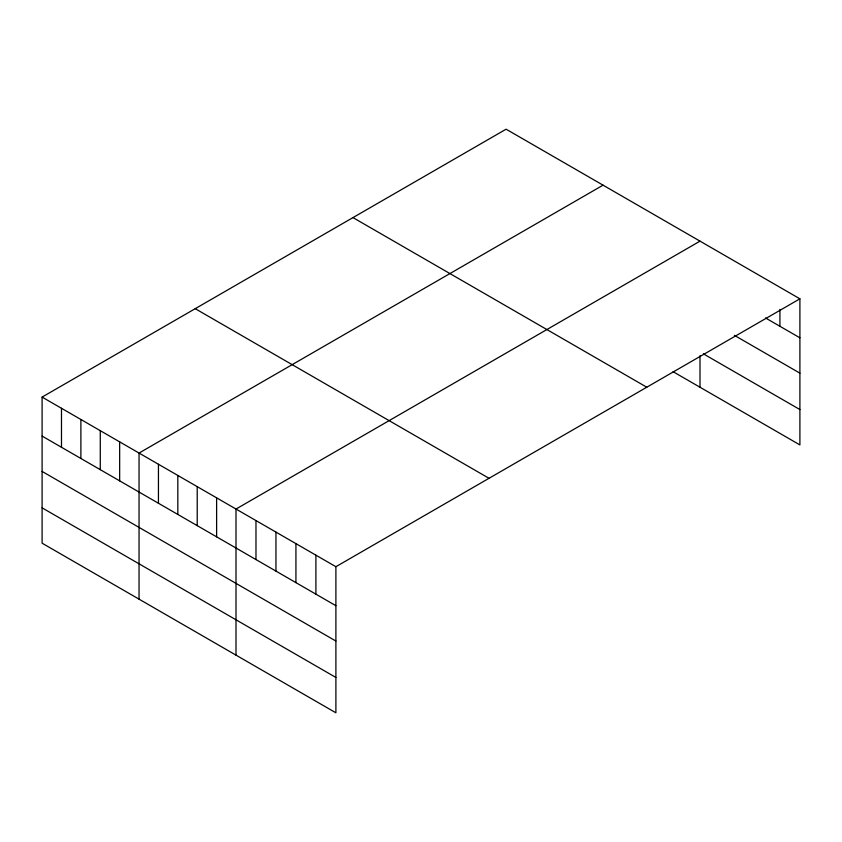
<?xml version="1.0" encoding="UTF-8"?>
<svg xmlns="http://www.w3.org/2000/svg" width="842" height="842" viewBox="0 0 842 842"><rect width="100%" height="100%" fill="white"/><g stroke="black" fill="none" stroke-linecap="round" stroke-linejoin="round"><path stroke-width="1.26" d="M799.9 298.815L335.895 566.708L335.895 712.806L42.1 543.185L42.1 397.087L506.105 129.194L799.9 298.815L799.9 444.913L673.084 371.69M603.061 185.166L139.046 453.059L139.046 599.157M700.007 241.149L236.002 509.042L236.002 655.139M765.494 317.95L799.9 337.81M734.413 335.348L799.9 373.153M703.344 353.819L799.9 409.57M352.987 217.604L646.772 387.215M195.228 308.688L489.013 478.298M42.1 397.087L335.895 566.708M42.1 436.082L335.895 605.703M42.1 471.425L335.895 641.046M42.1 507.842L335.895 677.463M779.924 309.382L779.924 326.275M700.007 355.682L700.007 387.236M315.908 555.173L315.908 594.168M295.931 543.637L295.931 582.632M275.955 532.102L275.955 571.097M255.979 520.567L255.979 559.562M216.615 497.843L216.615 536.838M197.217 486.644L197.217 525.64M177.83 475.456L177.83 514.451M158.443 464.258L158.443 503.253M119.659 441.871L119.659 480.866M100.272 430.672L100.272 469.668M80.885 419.474L80.885 458.469M61.487 408.286L61.487 447.281"/></g></svg>
